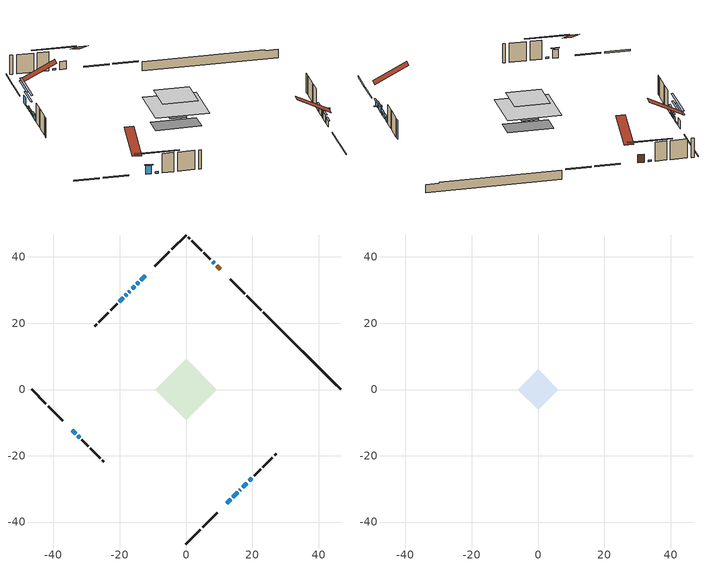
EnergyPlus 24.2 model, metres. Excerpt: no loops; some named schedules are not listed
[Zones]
conditioned space
 floor outside (Floor1 construction): -2.89,0 0,2.89 2.89,0 0,-2.89 z0.39
 floor adiabatic (AdiabaticFloorConstruction): -9.25,0 0,9.25 9.25,0 0,-9.25 z2.83
 floor foundation (Slab1 construction): -5.82,2.12 -2.12,5.82 5.82,-2.12 2.12,-5.82 z-1.97
 wall outside (RimJoist1 construction): 0,-46.61 4.36,-42.25 / -46.61,0 -42.25,-4.36 / 0,46.61 -4.36,42.25 / 22.68,23.93 18.31,28.3 z0.39:0.69
 wall outside (RimJoist2 construction): 5.02,-41.59 9.39,-37.23 / -41.59,-5.02 -37.23,-9.39 / -5.02,41.59 -9.39,37.23 / 17.66,28.96 13.29,33.32 z0.39:0.69
 wall outside (AdiabaticWallConstruction 1): 10.35,36.26 9.21,37.4 z0.39:2.42
 wall outside (AdiabaticWallConstruction): -12.32,34.29 -13.62,32.99 / 16.26,-30.35 16.41,-30.21 z0.39:2.42; 12.32,-34.29 13.51,-33.1 / -18.91,27.7 -20.1,26.51 / 17.06,-29.55 18.36,-28.26 / 19.01,-27.6 19.88,-26.74 z0.39:1.76; -34.29,-12.32 -33.32,-13.29 z0.39:2.52; 8.56,38.06 8.01,38.6 / -14.27,32.34 -14.82,31.8 / -32.66,-13.95 -32.12,-14.49 z0.39:0.8; -15.47,31.14 -16.26,30.35 z0.39:1.46; 14.17,-32.45 15.6,-31.01 z0.39:2.17; -16.92,29.7 -17.24,29.37 z0.39:1.31; -17.9,28.71 -18.26,28.35 z0.39:1.23
 wall outside (Wall1 construction): 20.53,-26.08 22.52,-24.1 / -31.46,-15.15 -29.48,-17.13 / -20.76,25.85 -22.74,23.87 / 7.36,39.25 5.37,41.24 z0.39:5.27
 wall outside (Wall2 construction): 23.17,-23.44 26.09,-20.52 / -28.82,-17.79 -25.91,-20.71 / -23.4,23.21 -26.32,20.3 / 4.72,41.9 1.8,44.81 z0.39:5.27
 wall outside (Wall3 construction): 26.75,-19.87 27.23,-19.38 / -25.25,-21.36 -24.76,-21.85 / -26.97,19.64 -27.46,19.15 / 1.14,45.47 0.66,45.96 z0.39:5.27
 wall foundation (FoundationWall1 construction): 23.33,23.28,-1.97 23.33,23.28,0.39 44.28,2.33,0.39 44.28,2.33,0.11 46.61,0,0.11 46.61,0,-1.97
 window (WindowConstruction): -12.32,34.29 -13.62,32.99 z0.39:2.42
 window (WindowConstruction 9): 12.32,-34.29 13.51,-33.1 z0.39:1.76
 window (WindowConstruction 10): -34.29,-12.32 -33.32,-13.29 z0.39:2.52
 window (WindowConstruction 11): 8.55,38.06 8.01,38.6 z0.39:0.8
 window (WindowConstruction 12): -14.27,32.34 -14.81,31.8 z0.39:0.8
 window (WindowConstruction 13): -32.66,-13.95 -32.12,-14.49 z0.39:0.8
 window (WindowConstruction 1): -15.47,31.14 -16.26,30.35 z0.39:1.46
 window (WindowConstruction 2): 14.17,-32.45 15.6,-31.01 z0.39:2.17
 window (WindowConstruction 3): 16.26,-30.35 16.41,-30.21 z0.39:2.42
 window (WindowConstruction 4): -16.92,29.69 -17.24,29.37 z0.39:1.3
 window (WindowConstruction 5): -17.9,28.71 -18.26,28.35 z0.39:1.23
 window (WindowConstruction 6): -18.92,27.7 -20.1,26.51 z0.39:1.76
 window (WindowConstruction 7): 17.06,-29.55 18.36,-28.26 z0.39:1.76
 window (WindowConstruction 8): 19.01,-27.6 19.87,-26.74 z0.39:1.76
 door (Door): 10.35,36.26 9.21,37.4 z0.39:2.42
 ceiling adiabatic (AdiabaticFloorConstruction): 0,-9.25 9.25,0 0,9.25 -9.25,0 z2.83
attic - vented
 floor to conditioned space (Floor2 construction Reversed): -6.14,0 0,6.14 6.14,0 0,-6.14 z5.27
 roof outside (Roof1 construction): 11.67,-34.94,5.27 5.86,-29.14,9.37 4.24,-30.76,9.37 10.04,-36.57,5.27; -34.94,-11.67,5.27 -29.14,-5.86,9.37 -30.76,-4.24,9.37 -36.57,-10.04,5.27; -11.67,34.94,5.27 -5.86,29.14,9.37 -4.24,30.76,9.37 -10.04,36.57,5.27; 11.01,35.6,5.27 5.2,29.79,9.37 6.83,28.17,9.37 12.63,33.98,5.27
shading: -15.47,31.14 -10.47,36.14 -10.8,36.47 -15.8,31.47 z5.04; 13.65,-32.96 12.18,-34.43 12.46,-34.71 13.93,-33.24 z1.96; -33.11,-13.51 -34.5,-12.11 -34.78,-12.4 -33.39,-13.79 z2.82; 4.44,42.18 12.13,34.48 12.41,34.76 4.72,42.46 z5.86; -18.39,28.22 -10.7,35.92 -10.98,36.2 -18.67,28.5 z5.86; -28.54,-18.07 -36.24,-10.37 -36.52,-10.66 -28.83,-18.35 z5.86; -18.11,28.5 -13.62,32.99 -13.9,33.28 -18.4,28.78 z4.08; 15.75,-30.87 14.02,-32.59 14.31,-32.87 16.03,-31.15 z2.37; 16.51,-30.1 16.16,-30.46 17.45,-31.75 17.8,-31.39 z2.57; -17.38,29.23 -16.78,29.84 -17.06,30.12 -17.67,29.51 z1.51; -18.4,28.21 -17.76,28.86 -18.04,29.14 -18.68,28.49 z1.43; -20.24,26.37 -18.77,27.84 -19.06,28.12 -20.53,26.65 z1.96; 18.5,-28.11 16.92,-29.69 17.2,-29.97 18.78,-28.4 z1.96; 20.02,-26.6 18.87,-27.74 19.15,-28.02 20.3,-26.88 z1.96
[Building]
Building 1: Terrain=Suburbs
[Site:Location]
Toronto City Centre_ON: Latitude {deg}=43.63; Longitude {deg}=-79.39; Time Zone {hr}=-5; Elevation {m}=77; Keep Site Location Information=Yes
[Site:GroundTemperature:Shallow]
5.01852, 3.26908, 3.12898, 3.95918, 7.29196, 10.6092, 13.4851, 15.3069, 15.4617, 13.9799, 11.1774, 7.9619
[Site:WaterMainsTemperature]
Calculation Method=Schedule; Temperature Schedule=mains temperature schedule
[Material] Roughness=Rough; Thermal Absorptance=0.9
Name | Thickness {m} | Conductivity {W/m-K} | Density {kg/m3} | Specific Heat {J/kg-K} | Solar Absorptance | Visible Absorptance
asphalt or fiberglass shingles | 0.00635 | 0.162714 | 1121.4 | 1465.45 | 0.4 | 0.4
ceiling loosefill ins | 0.169333 | 0.0480833 | 16.02 | 1046.75 | 0.7 | 0.7
ceiling stud and cavity | 0.1397 | 0.138459 | 65.682 | 1177.47 | 0.7 | 0.7
concrete 4.0 in. | 0.1016 | 1.803125 | 2242.8 | 837.4 | 0.7 | 0.7
concrete 8.0 in. | 0.2032 | 1.803125 | 2242.8 | 837.4 | 0.7 | 0.7
door material | 0.04445 | 0.0451087 | 512.64 | 1214.23 | 0.7 | 0.7
exterior vertical ins | 0.0642637 | 0.029427 | 32.04 | 1214.23 | 0.7 | 0.7
floor covering | 0.0127 | 0.0433444 | 54.468 | 1339.84 | 0.6 | 0.6
floor rigid ins | 0.103632 | 0.029427 | 32.04 | 1214.23 | 0.7 | 0.7
floor rigid ins 1; wall rigid ins 1 | 0.512978 | 0.029427 | 32.04 | 1214.23 | 0.7 | 0.7
floor stud and cavity | 0.1397 | 0.096612 | 92.3553 | 1139.71 | 0.7 | 0.7
floor stud and cavity 1 | 0.1397 | 1.75129 | 37.0049 | 1207.88 | 0.7 | 0.7
furniture material conditioned space 1 | 0.1524 | 0.115458 | 640.8 | 1214.23 | 0.6 | 0.6
gypsum board | 0.0127 | 0.160291 | 801 | 837.4 | 0.6 | 0.6
gypsum board 1 | 0.0127 | 0.160291 | 801 | 837.4 | 0.7 | 0.7
osb sheathing 0.5 in. | 0.0127 | 0.115458 | 512.64 | 1214.23 | 0.7 | 0.7
osb sheathing 0.75 in. | 0.01905 | 0.115458 | 512.64 | 1214.23 | 0.7 | 0.7
osb sheathing 2.0 in. | 0.0508 | 0.115458 | 512.64 | 1214.23 | 0.7 | 0.7
rim joist rigid ins; wall rigid ins | 0.051816 | 0.029427 | 32.04 | 1214.23 | 0.7 | 0.7
rim joist stud and cavity | 0.0508 | 0.0406006 | 125.044 | 1163.47 | 0.6 | 0.6
rim joist stud and cavity 1 | 0.0508 | 0.0352871 | 125.044 | 1163.47 | 0.6 | 0.6
wall stud and cavity | 0.1397 | 0.0850358 | 139.0536 | 1170.24 | 0.7 | 0.7
wall stud and cavity 1 | 0.1397 | 0.084134 | 139.0536 | 1170.24 | 0.7 | 0.7
wall stud and cavity 2 | 0.1397 | 0.183232 | 139.0536 | 1170.24 | 0.7 | 0.7
wall stud and cavity 3 | 0.0889 | 0.380278 | 52.3479 | 1209.89 | 0.7 | 0.7
wall stud and cavity 4 | 0.0889 | 0.391764 | 83.0341 | 1211.67 | 0.7 | 0.7
wood siding | 0.0254 | 0.102417 | 544.68 | 1172.36 | 0.4 | 0.4
wood siding 1; wood siding 2; wood siding 3 | 0.0254 | 0.102417 | 544.68 | 1172.36 | 0.7 | 0.7
[WindowMaterial:SimpleGlazingSystem]
Name | U-Factor {W/m2-K} | Solar Heat Gain Coefficient
WindowMaterial | 2.0543 | 0.65
WindowMaterial 1 | 2.18092 | 0.61
WindowMaterial 10 | 3.026374 | 0.55
WindowMaterial 2 | 2.05714 | 0.65
WindowMaterial 3 | 2.76916 | 0.42
WindowMaterial 4 | 2.39271 | 0.54
WindowMaterial 5 | 2.3717 | 0.55
WindowMaterial 6 | 2.10143 | 0.64
WindowMaterial 7 | 2.09348 | 0.64
WindowMaterial 8 | 2.1372 | 0.63
WindowMaterial 9 | 2.08155 | 0.65
[Construction]
AdiabaticFloorConstruction: floor stud and cavity 1, floor rigid ins 1, osb sheathing 0.75 in., floor covering
AdiabaticWallConstruction: wood siding 2, wall rigid ins 1, wall stud and cavity 3, gypsum board
AdiabaticWallConstruction 1: wood siding 3, wall rigid ins 1, wall stud and cavity 3, gypsum board
Door: door material
Floor1 construction: floor stud and cavity, floor rigid ins, osb sheathing 0.75 in., floor covering
Floor2 construction Reversed: gypsum board, ceiling stud and cavity, ceiling loosefill ins
FoundationWall1 construction: concrete 8.0 in., gypsum board 1
furniture construction conditioned space 1: furniture material conditioned space 1
PartitionWallConstruction: gypsum board, wall stud and cavity 4, gypsum board
RimJoist1 construction: wood siding 1, rim joist rigid ins, osb sheathing 2.0 in., rim joist stud and cavity
RimJoist2 construction: wood siding 1, rim joist rigid ins, osb sheathing 2.0 in., rim joist stud and cavity 1
Roof1 construction: asphalt or fiberglass shingles
Slab1 construction: concrete 4.0 in.
Wall1 construction: wood siding, osb sheathing 0.5 in., wall stud and cavity, gypsum board
Wall2 construction: wood siding, osb sheathing 0.5 in., wall stud and cavity 1, gypsum board
Wall3 construction: wood siding, wall rigid ins, osb sheathing 0.5 in., wall stud and cavity 2, gypsum board
WindowConstruction: WindowMaterial
WindowConstruction 1: WindowMaterial 1
WindowConstruction 10: WindowMaterial 9
WindowConstruction 11; WindowConstruction 12; WindowConstruction 13: WindowMaterial 10
WindowConstruction 2: WindowMaterial 2
WindowConstruction 3: WindowMaterial 3
WindowConstruction 4: WindowMaterial 4
WindowConstruction 5: WindowMaterial 5
WindowConstruction 6; WindowConstruction 9: WindowMaterial 6
WindowConstruction 7: WindowMaterial 7
WindowConstruction 8: WindowMaterial 8
[Zone] Multiplier=1; Part of Total Floor Area=Yes
Name | Volume {m3}
attic - vented | 48.839
conditioned space | 500.8
[Space]
Name | Zone | Volume {m3}
attic - vented 1 | attic - vented | 48.839
conditioned space 1 | conditioned space | 500.8
[ZoneInfiltration:EffectiveLeakageArea]
infil attic - vented 1: Zone or Space=attic - vented 1; Schedule=Always On Discrete; Effective Air Leakage Area {cm2}=3176.42; Stack Coefficient=0.000285606; Wind Coefficient=1.14184e-05
[ZoneMixing]
whole house fan mix: Zone or Space=attic - vented; Schedule=Always On Continuous; Design Flow Rate Calculation Method=Flow/Zone; Design Flow Rate {m3/s}=0; Source Zone or Space=conditioned space
[SurfaceProperty:ExposedFoundationPerimeter]
Slab1: Exposed Perimeter Calculation Method=TotalExposedPerimeter; Total Exposed Perimeter {m}=32.919
[InternalMass] Zone or ZoneList=conditioned space; Space or SpaceList=conditioned space 1
Name | Construction | Surface Area {m2}
furniture mass conditioned space 1 | furniture construction conditioned space 1 | 98.692
partition wall mass | PartitionWallConstruction | 246.73
[Lights]
interior lighting: Zone or ZoneList or Space or SpaceList=conditioned space 1; Schedule=interior lighting schedule; Design Level Calculation Method=LightingLevel; Lighting Level {W}=343.2; Return Air Fraction=0; Fraction Radiant=0.6; Fraction Visible=0.2; Fraction Replaceable=1
[People]
occupants: Zone or ZoneList or Space or SpaceList=conditioned space 1; Number of People Schedule=occupants schedule; Number of People Calculation Method=People; Number of People=3; Fraction Radiant=0.314171; Sensible Heat Fraction=0.56303; Activity Level Schedule=occupants activity schedule; Carbon Dioxide Generation Rate {m3/s-W}=0; Enable ASHRAE 55 Comfort Warnings=No; Mean Radiant Temperature Calculation Type=EnclosureAveraged
[ElectricEquipment] Zone or ZoneList or Space or SpaceList=conditioned space 1; Design Level Calculation Method=EquipmentLevel
Name | Schedule | Design Level {W} | Fraction Latent | Fraction Radiant | Fraction Lost
clothes dryer | clothes dryer schedule | 140.772 | 0.015 | 0.081 | 0.85
clothes washer | clothes washer schedule | 32.1985 | 0.03 | 0.162 | 0.7
cooking range | cooking range schedule | 215.147 | 0.08 | 0.432 | 0.2
dishwasher | dishwasher schedule | 66.8632 | 0.3 | 0.18 | 0.4
fridge | fridge schedule | 72.9452 | 0 | 0.6 | 0
mech vent bath fan 0 | mech vent bath fan 0 schedule | 50.2 | 0 | 0 | 1
mech vent bath fan 1 | mech vent bath fan 1 schedule | 50.2 | 0 | 0 | 1
mech vent house fan | mech vent house fan schedule | 0.95 | 0 | 0 | 1
mech vent house fan cfis | mech vent house fan cfis schedule | 0 | 0 | 0 | 0
mech vent range fan 0 | mech vent range fan 0 schedule | 57 | 0 | 0 | 1
mech vent range fan 1 | mech vent range fan 1 schedule | 57 | 0 | 0 | 1
misc plug loads | misc plug loads schedule | 494.7 | 0.045 | 0.513 | 0.1
whole house fan | Always On Discrete | 0 | 0 | 0 | 1
[OtherEquipment] Zone or ZoneList or Space or SpaceList=conditioned space 1; Design Level Calculation Method=EquipmentLevel
Name | Fuel Type | Schedule | Design Level {W} | Fraction Latent | Fraction Radiant | Fraction Lost
clothes dryer 1 | Electricity | clothes dryer schedule | 0 | 0.015 | 0.081 | 0.85
cooking range 1 | Electricity | cooking range schedule | 0 | 0.08 | 0.432 | 0.2
general water use latent | None | general water use schedule | 62.594 | 1 | 0 | 0
general water use sensible | None | general water use schedule | -61.6891 | 0 | 0.6 | 0
mech vent house fan latent load | None | Always On Discrete | 0 | 1 | 0 | 0
mech vent house fan sensible load | None | Always On Discrete | 0 | 0 | 0 | 0
water heater energy adjustment1 | NaturalGas | Always On Discrete | 0.01 | 0 | 0 | 1
[ZoneInfiltration:DesignFlowRate] Zone or ZoneList or Space or SpaceList=conditioned space 1; Schedule=Always On Discrete; Design Flow Rate Calculation Method=Flow/Zone; Design Flow Rate {m3/s}=0
infil flow; natural vent flow; whole house fan flow
[Foundation:Kiva]
Foundation Kiva 1: Initial Indoor Air Temperature {C}=18; Wall Height Above Grade {m}=0.389992; Wall Depth Below Slab {m}=0.2032; Custom Block Material Name 1=exterior vertical ins; Custom Block Depth 1 {m}=2.36001; Custom Block X Position 1 {m}=0.2159; Custom Block Z Position 1 {m}=0
[Foundation:Kiva:Settings]
Soil Conductivity {W/m-K}=0.849921; Soil Density {kg/m3}=1842.3; Soil Specific Heat {J/kg-K}=418.7; Ground Solar Absorptivity=0.9; Ground Thermal Absorptivity=0.9; Ground Surface Roughness {m}=0.03; Far-Field Width {m}=40; Deep-Ground Boundary Condition=ZeroFlux; Deep-Ground Depth {m}=40; Minimum Cell Dimension {m}=0.2; Maximum Cell Growth Coefficient=3; Simulation Timestep=Timestep
[Exterior:Lights]
exterior lighting: Schedule=exterior lighting schedule; Design Level {W}=75.6
[Schedule:Constant]
Name | Hourly Value
Always On Continuous; mech vent house fan schedule; mech vent house fan cfis schedule; Always On Discrete | 1
occupants activity schedule | 117.228
fridge schedule | 0
[Schedule:Week:Daily]
interior lighting schedule Week Rule - Jan1-Jan27: interior lighting schedule day, interior lighting schedule day, interior lighting schedule day, interior lighting schedule day, interior lighting schedule day, interior lighting schedule day, interior lighting schedule day, interior lighting schedule default day, interior lighting schedule default day, interior lighting schedule default day, interior lighting schedule default day, interior lighting schedule default day
interior lighting schedule Week Rule - Jan28-Feb3: interior lighting schedule day, interior lighting schedule day, interior lighting schedule day, interior lighting schedule day, interior lighting schedule day 1, interior lighting schedule day 1, interior lighting schedule day 1, interior lighting schedule default day, interior lighting schedule default day, interior lighting schedule default day, interior lighting schedule default day, interior lighting schedule default day
interior lighting schedule Week Rule - Feb4-Feb24: interior lighting schedule day 1, interior lighting schedule day 1, interior lighting schedule day 1, interior lighting schedule day 1, interior lighting schedule day 1, interior lighting schedule day 1, interior lighting schedule day 1, interior lighting schedule default day, interior lighting schedule default day, interior lighting schedule default day, interior lighting schedule default day, interior lighting schedule default day
interior lighting schedule Week Rule - Feb25-Mar3: interior lighting schedule day 1, interior lighting schedule day 1, interior lighting schedule day 1, interior lighting schedule day 1, interior lighting schedule day 2, interior lighting schedule day 2, interior lighting schedule day 2, interior lighting schedule default day, interior lighting schedule default day, interior lighting schedule default day, interior lighting schedule default day, interior lighting schedule default day
interior lighting schedule Week Rule - Mar4-Mar31: interior lighting schedule day 2, interior lighting schedule day 2, interior lighting schedule day 2, interior lighting schedule day 2, interior lighting schedule day 2, interior lighting schedule day 2, interior lighting schedule day 2, interior lighting schedule default day, interior lighting schedule default day, interior lighting schedule default day, interior lighting schedule default day, interior lighting schedule default day
interior lighting schedule Week Rule - Apr1-Apr28: interior lighting schedule day 3, interior lighting schedule day 3, interior lighting schedule day 3, interior lighting schedule day 3, interior lighting schedule day 3, interior lighting schedule day 3, interior lighting schedule day 3, interior lighting schedule default day, interior lighting schedule default day, interior lighting schedule default day, interior lighting schedule default day, interior lighting schedule default day
interior lighting schedule Week Rule - Apr29-May5: interior lighting schedule day 3, interior lighting schedule day 3, interior lighting schedule day 4, interior lighting schedule day 4, interior lighting schedule day 4, interior lighting schedule day 4, interior lighting schedule day 4, interior lighting schedule default day, interior lighting schedule default day, interior lighting schedule default day, interior lighting schedule default day, interior lighting schedule default day
interior lighting schedule Week Rule - May6-May26: interior lighting schedule day 4, interior lighting schedule day 4, interior lighting schedule day 4, interior lighting schedule day 4, interior lighting schedule day 4, interior lighting schedule day 4, interior lighting schedule day 4, interior lighting schedule default day, interior lighting schedule default day, interior lighting schedule default day, interior lighting schedule default day, interior lighting schedule default day
interior lighting schedule Week Rule - May27-Jun2: interior lighting schedule day 4, interior lighting schedule day 4, interior lighting schedule day 4, interior lighting schedule day 4, interior lighting schedule day 4, interior lighting schedule day 5, interior lighting schedule day 5, interior lighting schedule default day, interior lighting schedule default day, interior lighting schedule default day, interior lighting schedule default day, interior lighting schedule default day
interior lighting schedule Week Rule - Jun3-Jun30: interior lighting schedule day 5, interior lighting schedule day 5, interior lighting schedule day 5, interior lighting schedule day 5, interior lighting schedule day 5, interior lighting schedule day 5, interior lighting schedule day 5, interior lighting schedule default day, interior lighting schedule default day, interior lighting schedule default day, interior lighting schedule default day, interior lighting schedule default day
interior lighting schedule Week Rule - Jul1-Jul28: interior lighting schedule day 6, interior lighting schedule day 6, interior lighting schedule day 6, interior lighting schedule day 6, interior lighting schedule day 6, interior lighting schedule day 6, interior lighting schedule day 6, interior lighting schedule default day, interior lighting schedule default day, interior lighting schedule default day, interior lighting schedule default day, interior lighting schedule default day
interior lighting schedule Week Rule - Jul29-Aug4: interior lighting schedule day 6, interior lighting schedule day 6, interior lighting schedule day 6, interior lighting schedule day 7, interior lighting schedule day 7, interior lighting schedule day 7, interior lighting schedule day 7, interior lighting schedule default day, interior lighting schedule default day, interior lighting schedule default day, interior lighting schedule default day, interior lighting schedule default day
interior lighting schedule Week Rule - Aug5-Aug25: interior lighting schedule day 7, interior lighting schedule day 7, interior lighting schedule day 7, interior lighting schedule day 7, interior lighting schedule day 7, interior lighting schedule day 7, interior lighting schedule day 7, interior lighting schedule default day, interior lighting schedule default day, interior lighting schedule default day, interior lighting schedule default day, interior lighting schedule default day
interior lighting schedule Week Rule - Aug26-Sep1: interior lighting schedule day 7, interior lighting schedule day 7, interior lighting schedule day 7, interior lighting schedule day 7, interior lighting schedule day 7, interior lighting schedule day 7, interior lighting schedule day 8, interior lighting schedule default day, interior lighting schedule default day, interior lighting schedule default day, interior lighting schedule default day, interior lighting schedule default day
interior lighting schedule Week Rule - Sep2-Sep29: interior lighting schedule day 8, interior lighting schedule day 8, interior lighting schedule day 8, interior lighting schedule day 8, interior lighting schedule day 8, interior lighting schedule day 8, interior lighting schedule day 8, interior lighting schedule default day, interior lighting schedule default day, interior lighting schedule default day, interior lighting schedule default day, interior lighting schedule default day
interior lighting schedule Week Rule - Sep30-Oct6: interior lighting schedule day 8, interior lighting schedule day 9, interior lighting schedule day 9, interior lighting schedule day 9, interior lighting schedule day 9, interior lighting schedule day 9, interior lighting schedule day 9, interior lighting schedule default day, interior lighting schedule default day, interior lighting schedule default day, interior lighting schedule default day, interior lighting schedule default day
interior lighting schedule Week Rule - Oct7-Oct27: interior lighting schedule day 9, interior lighting schedule day 9, interior lighting schedule day 9, interior lighting schedule day 9, interior lighting schedule day 9, interior lighting schedule day 9, interior lighting schedule day 9, interior lighting schedule default day, interior lighting schedule default day, interior lighting schedule default day, interior lighting schedule default day, interior lighting schedule default day
interior lighting schedule Week Rule - Oct28-Nov3: interior lighting schedule day 9, interior lighting schedule day 9, interior lighting schedule day 9, interior lighting schedule day 9, interior lighting schedule day 10, interior lighting schedule day 10, interior lighting schedule day 10, interior lighting schedule default day, interior lighting schedule default day, interior lighting schedule default day, interior lighting schedule default day, interior lighting schedule default day
interior lighting schedule Week Rule - Nov4-Nov24: interior lighting schedule day 10, interior lighting schedule day 10, interior lighting schedule day 10, interior lighting schedule day 10, interior lighting schedule day 10, interior lighting schedule day 10, interior lighting schedule day 10, interior lighting schedule default day, interior lighting schedule default day, interior lighting schedule default day, interior lighting schedule default day, interior lighting schedule default day
interior lighting schedule Week Rule - Nov25-Dec1: interior lighting schedule day 10, interior lighting schedule day 10, interior lighting schedule day 10, interior lighting schedule day 10, interior lighting schedule day 10, interior lighting schedule day 10, interior lighting schedule day 11, interior lighting schedule default day, interior lighting schedule default day, interior lighting schedule default day, interior lighting schedule default day, interior lighting schedule default day
interior lighting schedule Week Rule - Dec2-Dec31: interior lighting schedule day 11, interior lighting schedule day 11, interior lighting schedule day 11, interior lighting schedule day 11, interior lighting schedule day 11, interior lighting schedule day 11, interior lighting schedule day 11, interior lighting schedule default day, interior lighting schedule default day, interior lighting schedule default day, interior lighting schedule default day, interior lighting schedule default day
occupants schedule Week Rule - Jan1-Dec31: occupants schedule day, occupants schedule day, occupants schedule day, occupants schedule day, occupants schedule day, occupants schedule day, occupants schedule day, occupants schedule default day, occupants schedule default day, occupants schedule default day, occupants schedule default day, occupants schedule default day
clothes dryer schedule Week Rule - Jan1-Dec31: clothes dryer schedule day, clothes dryer schedule day, clothes dryer schedule day, clothes dryer schedule day, clothes dryer schedule day, clothes dryer schedule day, clothes dryer schedule day, clothes dryer schedule default day, clothes dryer schedule default day, clothes dryer schedule default day, clothes dryer schedule default day, clothes dryer schedule default day
clothes washer schedule Week Rule - Jan1-Dec31: clothes washer schedule day, clothes washer schedule day, clothes washer schedule day, clothes washer schedule day, clothes washer schedule day, clothes washer schedule day, clothes washer schedule day, clothes washer schedule default day, clothes washer schedule default day, clothes washer schedule default day, clothes washer schedule default day, clothes washer schedule default day
cooking range schedule Week Rule - Jan1-Dec31: cooking range schedule day, cooking range schedule day, cooking range schedule day, cooking range schedule day, cooking range schedule day, cooking range schedule day, cooking range schedule day, cooking range schedule default day, cooking range schedule default day, cooking range schedule default day, cooking range schedule default day, cooking range schedule default day
dishwasher schedule Week Rule - Jan1-Dec31: dishwasher schedule day, dishwasher schedule day, dishwasher schedule day, dishwasher schedule day, dishwasher schedule day, dishwasher schedule day, dishwasher schedule day, dishwasher schedule default day, dishwasher schedule default day, dishwasher schedule default day, dishwasher schedule default day, dishwasher schedule default day
mech vent bath fan 0 schedule Week Rule - Jan1-Dec31: mech vent bath fan 0 schedule day, mech vent bath fan 0 schedule day, mech vent bath fan 0 schedule day, mech vent bath fan 0 schedule day, mech vent bath fan 0 schedule day, mech vent bath fan 0 schedule day, mech vent bath fan 0 schedule day, mech vent bath fan 0 schedule default day, mech vent bath fan 0 schedule default day, mech vent bath fan 0 schedule default day, mech vent bath fan 0 schedule default day, mech vent bath fan 0 schedule default day
mech vent bath fan 1 schedule Week Rule - Jan1-Dec31: mech vent bath fan 1 schedule day, mech vent bath fan 1 schedule day, mech vent bath fan 1 schedule day, mech vent bath fan 1 schedule day, mech vent bath fan 1 schedule day, mech vent bath fan 1 schedule day, mech vent bath fan 1 schedule day, mech vent bath fan 1 schedule default day, mech vent bath fan 1 schedule default day, mech vent bath fan 1 schedule default day, mech vent bath fan 1 schedule default day, mech vent bath fan 1 schedule default day
mech vent range fan 0 schedule Week Rule - Jan1-Dec31: mech vent range fan 0 schedule day, mech vent range fan 0 schedule day, mech vent range fan 0 schedule day, mech vent range fan 0 schedule day, mech vent range fan 0 schedule day, mech vent range fan 0 schedule day, mech vent range fan 0 schedule day, mech vent range fan 0 schedule default day, mech vent range fan 0 schedule default day, mech vent range fan 0 schedule default day, mech vent range fan 0 schedule default day, mech vent range fan 0 schedule default day
mech vent range fan 1 schedule Week Rule - Jan1-Dec31: mech vent range fan 1 schedule day, mech vent range fan 1 schedule day, mech vent range fan 1 schedule day, mech vent range fan 1 schedule day, mech vent range fan 1 schedule day, mech vent range fan 1 schedule day, mech vent range fan 1 schedule day, mech vent range fan 1 schedule default day, mech vent range fan 1 schedule default day, mech vent range fan 1 schedule default day, mech vent range fan 1 schedule default day, mech vent range fan 1 schedule default day
misc plug loads schedule Week Rule - Jan1-Dec31: misc plug loads schedule day, misc plug loads schedule day, misc plug loads schedule day, misc plug loads schedule day, misc plug loads schedule day, misc plug loads schedule day, misc plug loads schedule day, misc plug loads schedule default day, misc plug loads schedule default day, misc plug loads schedule default day, misc plug loads schedule default day, misc plug loads schedule default day
general water use schedule Week Rule - Jan1-Dec31: general water use schedule day, general water use schedule day, general water use schedule day, general water use schedule day, general water use schedule day, general water use schedule day, general water use schedule day, general water use schedule default day, general water use schedule default day, general water use schedule default day, general water use schedule default day, general water use schedule default day
exterior lighting schedule Week Rule - Jan1-Jan27: exterior lighting schedule day, exterior lighting schedule day, exterior lighting schedule day, exterior lighting schedule day, exterior lighting schedule day, exterior lighting schedule day, exterior lighting schedule day, exterior lighting schedule default day, exterior lighting schedule default day, exterior lighting schedule default day, exterior lighting schedule default day, exterior lighting schedule default day
exterior lighting schedule Week Rule - Jan28-Feb3: exterior lighting schedule day, exterior lighting schedule day, exterior lighting schedule day, exterior lighting schedule day, exterior lighting schedule day 1, exterior lighting schedule day 1, exterior lighting schedule day 1, exterior lighting schedule default day, exterior lighting schedule default day, exterior lighting schedule default day, exterior lighting schedule default day, exterior lighting schedule default day
exterior lighting schedule Week Rule - Feb4-Feb24: exterior lighting schedule day 1, exterior lighting schedule day 1, exterior lighting schedule day 1, exterior lighting schedule day 1, exterior lighting schedule day 1, exterior lighting schedule day 1, exterior lighting schedule day 1, exterior lighting schedule default day, exterior lighting schedule default day, exterior lighting schedule default day, exterior lighting schedule default day, exterior lighting schedule default day
exterior lighting schedule Week Rule - Feb25-Mar3: exterior lighting schedule day 1, exterior lighting schedule day 1, exterior lighting schedule day 1, exterior lighting schedule day 1, exterior lighting schedule day 2, exterior lighting schedule day 2, exterior lighting schedule day 2, exterior lighting schedule default day, exterior lighting schedule default day, exterior lighting schedule default day, exterior lighting schedule default day, exterior lighting schedule default day
exterior lighting schedule Week Rule - Mar4-Mar31: exterior lighting schedule day 2, exterior lighting schedule day 2, exterior lighting schedule day 2, exterior lighting schedule day 2, exterior lighting schedule day 2, exterior lighting schedule day 2, exterior lighting schedule day 2, exterior lighting schedule default day, exterior lighting schedule default day, exterior lighting schedule default day, exterior lighting schedule default day, exterior lighting schedule default day
exterior lighting schedule Week Rule - Apr1-Apr28: exterior lighting schedule day 3, exterior lighting schedule day 3, exterior lighting schedule day 3, exterior lighting schedule day 3, exterior lighting schedule day 3, exterior lighting schedule day 3, exterior lighting schedule day 3, exterior lighting schedule default day, exterior lighting schedule default day, exterior lighting schedule default day, exterior lighting schedule default day, exterior lighting schedule default day
exterior lighting schedule Week Rule - Apr29-May5: exterior lighting schedule day 3, exterior lighting schedule day 3, exterior lighting schedule day 4, exterior lighting schedule day 4, exterior lighting schedule day 4, exterior lighting schedule day 4, exterior lighting schedule day 4, exterior lighting schedule default day, exterior lighting schedule default day, exterior lighting schedule default day, exterior lighting schedule default day, exterior lighting schedule default day
exterior lighting schedule Week Rule - May6-May26: exterior lighting schedule day 4, exterior lighting schedule day 4, exterior lighting schedule day 4, exterior lighting schedule day 4, exterior lighting schedule day 4, exterior lighting schedule day 4, exterior lighting schedule day 4, exterior lighting schedule default day, exterior lighting schedule default day, exterior lighting schedule default day, exterior lighting schedule default day, exterior lighting schedule default day
exterior lighting schedule Week Rule - May27-Jun2: exterior lighting schedule day 4, exterior lighting schedule day 4, exterior lighting schedule day 4, exterior lighting schedule day 4, exterior lighting schedule day 4, exterior lighting schedule day 5, exterior lighting schedule day 5, exterior lighting schedule default day, exterior lighting schedule default day, exterior lighting schedule default day, exterior lighting schedule default day, exterior lighting schedule default day
exterior lighting schedule Week Rule - Jun3-Jun30: exterior lighting schedule day 5, exterior lighting schedule day 5, exterior lighting schedule day 5, exterior lighting schedule day 5, exterior lighting schedule day 5, exterior lighting schedule day 5, exterior lighting schedule day 5, exterior lighting schedule default day, exterior lighting schedule default day, exterior lighting schedule default day, exterior lighting schedule default day, exterior lighting schedule default day
exterior lighting schedule Week Rule - Jul1-Jul28: exterior lighting schedule day 6, exterior lighting schedule day 6, exterior lighting schedule day 6, exterior lighting schedule day 6, exterior lighting schedule day 6, exterior lighting schedule day 6, exterior lighting schedule day 6, exterior lighting schedule default day, exterior lighting schedule default day, exterior lighting schedule default day, exterior lighting schedule default day, exterior lighting schedule default day
[Schedule:Year]
interior lighting schedule: interior lighting schedule Week Rule - Jan1-Jan27, 1, 1, 1, 27, interior lighting schedule Week Rule - Jan28-Feb3, 1, 28, 2, 3, interior lighting schedule Week Rule - Feb4-Feb24, 2, 4, 2, 24, interior lighting schedule Week Rule - Feb25-Mar3, 2, 25, 3, 3, interior lighting schedule Week Rule - Mar4-Mar31, 3, 4, 3, 31, interior lighting schedule Week Rule - Apr1-Apr28, 4, 1, 4, 28, interior lighting schedule Week Rule - Apr29-May5, 4, 29, 5, 5, interior lighting schedule Week Rule - May6-May26, 5, 6, 5, 26, interior lighting schedule Week Rule - May27-Jun2, 5, 27, 6, 2, interior lighting schedule Week Rule - Jun3-Jun30, 6, 3, 6, 30, interior lighting schedule Week Rule - Jul1-Jul28, 7, 1, 7, 28, interior lighting schedule Week Rule - Jul29-Aug4, 7, 29, 8, 4, interior lighting schedule Week Rule - Aug5-Aug25, 8, 5, 8, 25, interior lighting schedule Week Rule - Aug26-Sep1, 8, 26, 9, 1, interior lighting schedule Week Rule - Sep2-Sep29, 9, 2, 9, 29, interior lighting schedule Week Rule - Sep30-Oct6, 9, 30, 10, 6, interior lighting schedule Week Rule - Oct7-Oct27, 10, 7, 10, 27, interior lighting schedule Week Rule - Oct28-Nov3, 10, 28, 11, 3, interior lighting schedule Week Rule - Nov4-Nov24, 11, 4, 11, 24, interior lighting schedule Week Rule - Nov25-Dec1, 11, 25, 12, 1, interior lighting schedule Week Rule - Dec2-Dec31, 12, 2, 12, 31
occupants schedule: occupants schedule Week Rule - Jan1-Dec31, 1, 1, 12, 31
clothes dryer schedule: clothes dryer schedule Week Rule - Jan1-Dec31, 1, 1, 12, 31
clothes washer schedule: clothes washer schedule Week Rule - Jan1-Dec31, 1, 1, 12, 31
cooking range schedule: cooking range schedule Week Rule - Jan1-Dec31, 1, 1, 12, 31
dishwasher schedule: dishwasher schedule Week Rule - Jan1-Dec31, 1, 1, 12, 31
mech vent bath fan 0 schedule: mech vent bath fan 0 schedule Week Rule - Jan1-Dec31, 1, 1, 12, 31
mech vent bath fan 1 schedule: mech vent bath fan 1 schedule Week Rule - Jan1-Dec31, 1, 1, 12, 31
mech vent range fan 0 schedule: mech vent range fan 0 schedule Week Rule - Jan1-Dec31, 1, 1, 12, 31
mech vent range fan 1 schedule: mech vent range fan 1 schedule Week Rule - Jan1-Dec31, 1, 1, 12, 31
misc plug loads schedule: misc plug loads schedule Week Rule - Jan1-Dec31, 1, 1, 12, 31
general water use schedule: general water use schedule Week Rule - Jan1-Dec31, 1, 1, 12, 31
exterior lighting schedule: exterior lighting schedule Week Rule - Jan1-Jan27, 1, 1, 1, 27, exterior lighting schedule Week Rule - Jan28-Feb3, 1, 28, 2, 3, exterior lighting schedule Week Rule - Feb4-Feb24, 2, 4, 2, 24, exterior lighting schedule Week Rule - Feb25-Mar3, 2, 25, 3, 3, exterior lighting schedule Week Rule - Mar4-Mar31, 3, 4, 3, 31, exterior lighting schedule Week Rule - Apr1-Apr28, 4, 1, 4, 28, exterior lighting schedule Week Rule - Apr29-May5, 4, 29, 5, 5, exterior lighting schedule Week Rule - May6-May26, 5, 6, 5, 26, exterior lighting schedule Week Rule - May27-Jun2, 5, 27, 6, 2, exterior lighting schedule Week Rule - Jun3-Jun30, 6, 3, 6, 30, exterior lighting schedule Week Rule - Jul1-Jul28, 7, 1, 7, 28, exterior lighting schedule Week Rule - Jul29-Aug4, 7, 29, 8, 4, exterior lighting schedule Week Rule - Aug5-Aug25, 8, 5, 8, 25, exterior lighting schedule Week Rule - Aug26-Sep1, 8, 26, 9, 1, exterior lighting schedule Week Rule - Sep2-Sep29, 9, 2, 9, 29, exterior lighting schedule Week Rule - Sep30-Oct6, 9, 30, 10, 6, exterior lighting schedule Week Rule - Oct7-Oct27, 10, 7, 10, 27, exterior lighting schedule Week Rule - Oct28-Nov3, 10, 28, 11, 3, exterior lighting schedule Week Rule - Nov4-Nov24, 11, 4, 11, 24, exterior lighting schedule Week Rule - Nov25-Dec1, 11, 25, 12, 1, exterior lighting schedule Week Rule - Dec2-Dec31, 12, 2, 12, 31
[Schedule:Compact]
mains temperature schedule: Through: 01/01, For: AllDays, Until: 24:00, 8.80333, Through: 01/02, For: AllDays, Until: 24:00, 8.74333, Through: 01/03, For: AllDays, Until: 24:00, 8.68389, Through: 01/04, For: AllDays, Until: 24:00, 8.62611, Through: 01/05, For: AllDays, Until: 24:00, 8.56944, Through: 01/06, For: AllDays, Until: 24:00, 8.51389, Through: 01/07, For: AllDays, Until: 24:00, 8.45944, Through: 01/08, For: AllDays, Until: 24:00, 8.40611, Through: 01/09, For: AllDays, Until: 24:00, 8.35389, Through: 01/10, For: AllDays, Until: 24:00, 8.30278, Through: 01/11, For: AllDays, Until: 24:00, 8.25333, Through: 01/12, For: AllDays, Until: 24:00, 8.205, Through: 01/13, For: AllDays, Until: 24:00, 8.15778, Through: 01/14, For: AllDays, Until: 24:00, 8.11222, Through: 01/15, For: AllDays, Until: 24:00, 8.06778, Through: 01/16, For: AllDays, Until: 24:00, 8.02444, Through: 01/17, For: AllDays, Until: 24:00, 7.98222, Through: 01/18, For: AllDays, Until: 24:00, 7.94167, Through: 01/19, For: AllDays, Until: 24:00, 7.90222, Through: 01/20, For: AllDays, Until: 24:00, 7.86444, Through: 01/21, For: AllDays, Until: 24:00, 7.82778, Through: 01/22, For: AllDays, Until: 24:00, 7.79278, Through: 01/23, For: AllDays, Until: 24:00, 7.75889, Through: 01/24, For: AllDays, Until: 24:00, 7.72667, Through: 01/25, For: AllDays, Until: 24:00, 7.69556, Through: 01/26, For: AllDays, Until: 24:00, 7.66611, Through: 01/27, For: AllDays, Until: 24:00, 7.63778, Through: 01/28, For: AllDays, Until: 24:00, 7.61111, Through: 01/29, For: AllDays, Until: 24:00, 7.58556, Through: 01/30, For: AllDays, Until: 24:00, 7.56167, Through: 01/31, For: AllDays, Until: 24:00, 7.53944, Through: 02/01, For: AllDays, Until: 24:00, 7.51833, Through: 02/02, For: AllDays, Until: 24:00, 7.49889, Through: 02/03, For: AllDays, Until: 24:00, 7.48111, Through: 02/04, For: AllDays, Until: 24:00, 7.46444, Through: 02/05, For: AllDays, Until: 24:00, 7.44944, Through: 02/06, For: AllDays, Until: 24:00, 7.43556, Through: 02/07, For: AllDays, Until: 24:00, 7.42333, Through: 02/08, For: AllDays, Until: 24:00, 7.41278, Through: 02/09, For: AllDays, Until: 24:00, 7.40389, Through: 02/10, For: AllDays, Until: 24:00, 7.39611, Through: 02/11, For: AllDays, Until: 24:00, 7.39, Through: 02/12, For: AllDays, Until: 24:00, 7.38556, Through: 02/13, For: AllDays, Until: 24:00, 7.38222, Through: 02/14, For: AllDays, Until: 24:00, 7.38056, Through: 02/15, For: AllDays, Until: 24:00, 7.38056, Through: 02/16, For: AllDays, Until: 24:00, 7.38222, Through: 02/17, For: AllDays, Until: 24:00, 7.385, Through: 02/18, For: AllDays, Until: 24:00, 7.38944, Through: 02/19, For: AllDays, Until: 24:00, 7.395, Through: 02/20, For: AllDays, Until: 24:00, 7.40278, Through: 02/21, For: AllDays, Until: 24:00, 7.41167, Through: 02/22, For: AllDays, Until: 24:00, 7.42222, Through: 02/23, For: AllDays, Until: 24:00, 7.43389, Through: 02/24, For: AllDays, Until: 24:00, 7.44722, Through: 02/25, For: AllDays, Until: 24:00, 7.46222, Through: 02/26, For: AllDays, Until: 24:00, 7.47833, Through: 02/27, For: AllDays, Until: 24:00, 7.49611, Through: 02/28, For: AllDays, Until: 24:00, 7.51556, Through: 03/01, For: AllDays, Until: 24:00, 7.53667, Through: 03/02, For: AllDays, Until: 24:00, 7.55889, Through: 03/03, For: AllDays, Until: 24:00, 7.58222, Through: 03/04, For: AllDays, Until: 24:00, 7.60722, Through: 03/05, For: AllDays, Until: 24:00, 7.63389, Through: 03/06, For: AllDays, Until: 24:00, 7.66222, Through: 03/07, For: AllDays, Until: 24:00, 7.69111, Through: 03/08, For: AllDays, Until: 24:00, 7.72222, Through: 03/09, For: AllDays, Until: 24:00, 7.75444, Through: 03/10, For: AllDays, Until: 24:00, 7.78778, Through: 03/11, For: AllDays, Until: 24:00, 7.82278, Through: 03/12, For: AllDays, Until: 24:00, 7.85944, Through: 03/13, For: AllDays, Until: 24:00, 7.89722, Through: 03/14, For: AllDays, Until: 24:00, 7.93611, Through: 03/15, For: AllDays, Until: 24:00, 7.97667, Through: 03/16, For: AllDays, Until: 24:00, 8.01833, Through: 03/17, For: AllDays, Until: 24:00, 8.06167, Through: 03/18, For: AllDays, Until: 24:00, 8.10611, Through: 03/19, For: AllDays, Until: 24:00, 8.15167, Through: 03/20, For: AllDays, Until: 24:00, 8.19833, Through: 03/21, For: AllDays, Until: 24:00, 8.24667, Through: 03/22, For: AllDays, Until: 24:00, 8.29611, Through: 03/23, For: AllDays, Until: 24:00, 8.34667, Through: 03/24, For: AllDays, Until: 24:00, 8.39889, Through: 03/25, For: AllDays, Until: 24:00, 8.45167, Through: 03/26, For: AllDays, Until: 24:00, 8.50611, Through: 03/27, For: AllDays, Until: 24:00, 8.56167, Through: 03/28, For: AllDays, Until: 24:00, 8.61833, Through: 03/29, For: AllDays, Until: 24:00, 8.67611, Through: 03/30, For: AllDays, Until: 24:00, 8.735, Through: 03/31, For: AllDays, Until: 24:00, 8.795, Through: 04/01, For: AllDays, Until: 24:00, 8.85611, Through: 04/02, For: AllDays, Until: 24:00, 8.91833, Through: 04/03, For: AllDays, Until: 24:00, 8.98167, Through: 04/04, For: AllDays, Until: 24:00, 9.04556, Through: 04/05, For: AllDays, Until: 24:00, 9.11111, Through: 04/06, For: AllDays, Until: 24:00, 9.17722, Through: 04/07, For: AllDays, Until: 24:00, 9.24444, Through: 04/08, For: AllDays, Until: 24:00, 9.31222, Through: 04/09, For: AllDays, Until: 24:00, 9.38167, Through: 04/10, For: AllDays, Until: 24:00, 9.45167, Through: 04/11, For: AllDays, Until: 24:00, 9.52222, Through: 04/12, For: AllDays, Until: 24:00, 9.59444, Through: 04/13, For: AllDays, Until: 24:00, 9.66667, Through: 04/14, For: AllDays, Until: 24:00, 9.74, Through: 04/15, For: AllDays, Until: 24:00, 9.81444, Through: 04/16, For: AllDays, Until: 24:00, 9.88944, Through: 04/17, For: AllDays, Until: 24:00, 9.96556, Through: 04/18, For: AllDays, Until: 24:00, 10.0417, Through: 04/19, For: AllDays, Until: 24:00, 10.1189, Through: 04/20, For: AllDays, Until: 24:00, 10.1972, Through: 04/21, For: AllDays, Until: 24:00, 10.2756, Through: 04/22, For: AllDays, Until: 24:00, 10.355, Through: 04/23, For: AllDays, Until: 24:00, 10.435, Through: 04/24, For: AllDays, Until: 24:00, 10.515, Through: 04/25, For: AllDays, Until: 24:00, 10.5961, Through: 04/26, For: AllDays, Until: 24:00, 10.6778, Through: 04/27, For: AllDays, Until: 24:00, 10.76, Through: 04/28, For: AllDays, Until: 24:00, 10.8428, Through: 04/29, For: AllDays, Until: 24:00, 10.9261, Through: 04/30, For: AllDays, Until: 24:00, 11.0094, Through: 05/01, For: AllDays, Until: 24:00, 11.0933, Through: 05/02, For: AllDays, Until: 24:00, 11.1778, Through: 05/03, For: AllDays, Until: 24:00, 11.2628, Through: 05/04, For: AllDays, Until: 24:00, 11.3478, Through: 05/05, For: AllDays, Until: 24:00, 11.4333, Through: 05/06, For: AllDays, Until: 24:00, 11.5189, Through: 05/07, For: AllDays, Until: 24:00, 11.605, Through: 05/08, For: AllDays, Until: 24:00, 11.6917, Through: 05/09, For: AllDays, Until: 24:00, 11.7778, Through: 05/10, For: AllDays, Until: 24:00, 11.865, Through: 05/11, For: AllDays, Until: 24:00, 11.9517, Through: 05/12, For: AllDays, Until: 24:00, 12.0389, Through: 05/13, For: AllDays, Until: 24:00, 12.1261, Through: 05/14, For: AllDays, Until: 24:00, 12.2133, Through: 05/15, For: AllDays, Until: 24:00, 12.3006, Through: 05/16, For: AllDays, Until: 24:00, 12.3883, Through: 05/17, For: AllDays, Until: 24:00, 12.4756, Through: 05/18, For: AllDays, Until: 24:00, 12.5628, Through: 05/19, For: AllDays, Until: 24:00, 12.6506, Through: 05/20, For: AllDays, Until: 24:00, 12.7378, Through: 05/21, For: AllDays, Until: 24:00, 12.825, Through: 05/22, For: AllDays, Until: 24:00, 12.9122, Through: 05/23, For: AllDays, Until: 24:00, 12.9994, Through: 05/24, For: AllDays, Until: 24:00, 13.0861, Through: 05/25, For: AllDays, Until: 24:00, 13.1728, Through: 05/26, For: AllDays, Until: 24:00, 13.2594, Through: 05/27, For: AllDays, Until: 24:00, 13.3456, Through: 05/28, For: AllDays, Until: 24:00, 13.4317, Through: 05/29, For: AllDays, Until: 24:00, 13.5172, Through: 05/30, For: AllDays, Until: 24:00, 13.6028, Through: 05/31, For: AllDays, Until: 24:00, 13.6878, Through: 06/01, For: AllDays, Until: 24:00, 13.7722, Through: 06/02, For: AllDays, Until: 24:00, 13.8567, Through: 06/03, For: AllDays, Until: 24:00, 13.9406, Through: 06/04, For: AllDays, Until: 24:00, 14.0239, Through: 06/05, For: AllDays, Until: 24:00, 14.1067, Through: 06/06, For: AllDays, Until: 24:00, 14.1894, Through: 06/07, For: AllDays, Until: 24:00, 14.2711, Through: 06/08, For: AllDays, Until: 24:00, 14.3528, Through: 06/09, For: AllDays, Until: 24:00, 14.4339, Through: 06/10, For: AllDays, Until: 24:00, 14.5139, Through: 06/11, For: AllDays, Until: 24:00, 14.5939, Through: 06/12, For: AllDays, Until: 24:00, 14.6728, Through: 06/13, For: AllDays, Until: 24:00, 14.7511, Through: 06/14, For: AllDays, Until: 24:00, 14.8289, Through: 06/15, For: AllDays, Until: 24:00, 14.9061, Through: 06/16, For: AllDays, Until: 24:00, 14.9822, Through: 06/17, For: AllDays, Until: 24:00, 15.0578, Through: 06/18, For: AllDays, Until: 24:00, 15.1328, Through: 06/19, For: AllDays, Until: 24:00, 15.2067, Through: 06/20, For: AllDays, Until: 24:00, 15.28, Through: 06/21, For: AllDays, Until: 24:00, 15.3522, Through: 06/22, For: AllDays, Until: 24:00, 15.4239, Through: 06/23, For: AllDays, Until: 24:00, 15.4944, Through: 06/24, For: AllDays, Until: 24:00, 15.5639, Through: 06/25, For: AllDays, Until: 24:00, 15.6328, Through: 06/26, For: AllDays, Until: 24:00, 15.7006, Through: 06/27, For: AllDays, Until: 24:00, 15.7678, Through: 06/28, For: AllDays, Until: 24:00, 15.8333, Through: 06/29, For: AllDays, Until: 24:00, 15.8983, Through: 06/30, For: AllDays, Until: 24:00, 15.9622, Through: 07/01, For: AllDays, Until: 24:00, 16.025, Through: 07/02, For: AllDays, Until: 24:00, 16.0872, Through: 07/03, For: AllDays, Until: 24:00, 16.1478, Through: 07/04, For: AllDays, Until: 24:00, 16.2072, Through: 07/05, For: AllDays, Until: 24:00, 16.2661, Through: 07/06, For: AllDays, Until: 24:00, 16.3233, Through: 07/07, For: AllDays, Until: 24:00, 16.3794, Through: 07/08, For: AllDays, Until: 24:00, 16.435, Through: 07/09, For: AllDays, Until: 24:00, 16.4889, Through: 07/10, For: AllDays, Until: 24:00, 16.5417, Through: 07/11, For: AllDays, Until: 24:00, 16.5928, Through: 07/12, For: AllDays, Until: 24:00, 16.6433, Through: 07/13, For: AllDays, Until: 24:00, 16.6922, Through: 07/14, For: AllDays, Until: 24:00, 16.74, Through: 07/15, For: AllDays, Until: 24:00, 16.7867, Through: 07/16, For: AllDays, Until: 24:00, 16.8322, Through: 07/17, For: AllDays, Until: 24:00, 16.8761, Through: 07/18, For: AllDays, Until: 24:00, 16.9189, Through: 07/19, For: AllDays, Until: 24:00, 16.96, Through: 07/20, For: AllDays, Until: 24:00, 17, Through: 07/21, For: AllDays, Until: 24:00, 17.0389, Through: 07/22, For: AllDays, Until: 24:00, 17.0761, Through: 07/23, For: AllDays, Until: 24:00, 17.1122, Through: 07/24, For: AllDays, Until: 24:00, 17.1467, Through: 07/25, For: AllDays, Until: 24:00, 17.18, Through: 07/26, For: AllDays, Until: 24:00, 17.2117, Through: 07/27, For: AllDays, Until: 24:00, 17.2422, Through: 07/28, For: AllDays, Until: 24:00, 17.2711, Through: 07/29, For: AllDays, Until: 24:00, 17.2983, Through: 07/30, For: AllDays, Until: 24:00, 17.3244, Through: 07/31, For: AllDays, Until: 24:00, 17.3494, Through: 08/01, For: AllDays, Until: 24:00, 17.3728, Through: 08/02, For: AllDays, Until: 24:00, 17.3944, Through: 08/03, For: AllDays, Until: 24:00, 17.4144, Through: 08/04, For: AllDays, Until: 24:00, 17.4333, Through: 08/05, For: AllDays, Until: 24:00, 17.4506, Through: 08/06, For: AllDays, Until: 24:00, 17.4667, Through: 08/07, For: AllDays, Until: 24:00, 17.4811, Through: 08/08, For: AllDays, Until: 24:00, 17.4939, Through: 08/09, For: AllDays, Until: 24:00, 17.5056, Through: 08/10, For: AllDays, Until: 24:00, 17.5156, Through: 08/11, For: AllDays, Until: 24:00, 17.5239, Through: 08/12, For: AllDays, Until: 24:00, 17.5311, Through: 08/13, For: AllDays, Until: 24:00, 17.5361, Through: 08/14, For: AllDays, Until: 24:00, 17.54, Through: 08/15, For: AllDays, Until: 24:00, 17.5428, Through: 08/16, For: AllDays, Until: 24:00, 17.5439, Through: 08/17, For: AllDays, Until: 24:00, 17.5433, Through: 08/18, For: AllDays, Until: 24:00, 17.5411, Through: 08/19, For: AllDays, Until: 24:00, 17.5372, Through: 08/20, For: AllDays, Until: 24:00, 17.5322, Through: 08/21, For: AllDays, Until: 24:00, 17.5256, Through: 08/22, For: AllDays, Until: 24:00, 17.5178, Through: 08/23, For: AllDays, Until: 24:00, 17.5083, Through: 08/24, For: AllDays, Until: 24:00, 17.4972, Through: 08/25, For: AllDays, Until: 24:00, 17.4844, Through: 08/26, For: AllDays, Until: 24:00, 17.4706, Through: 08/27, For: AllDays, Until: 24:00, 17.455, Through: 08/28, For: AllDays, Until: 24:00, 17.4378, Through: 08/29, For: AllDays, Until: 24:00, 17.4194, Through: 08/30, For: AllDays, Until: 24:00, 17.3994, Through: 08/31, For: AllDays, Until: 24:00, 17.3778, Through: 09/01, For: AllDays, Until: 24:00, 17.355, Through: 09/02, For: AllDays, Until: 24:00, 17.3311, Through: 09/03, For: AllDays, Until: 24:00, 17.305, Through: 09/04, For: AllDays, Until: 24:00, 17.2778, Through: 09/05, For: AllDays, Until: 24:00, 17.2494, Through: 09/06, For: AllDays, Until: 24:00, 17.2194, Through: 09/07, For: AllDays, Until: 24:00, 17.1878, Through: 09/08, For: AllDays, Until: 24:00, 17.155, Through: 09/09, For: AllDays, Until: 24:00, 17.1206, Through: 09/10, For: AllDays, Until: 24:00, 17.085, Through: 09/11, For: AllDays, Until: 24:00, 17.0483, Through: 09/12, For: AllDays, Until: 24:00, 17.01, Through: 09/13, For: AllDays, Until: 24:00, 16.97, Through: 09/14, For: AllDays, Until: 24:00, 16.9289, Through: 09/15, For: AllDays, Until: 24:00, 16.8867, Through: 09/16, For: AllDays, Until: 24:00, 16.8428, Through: 09/17, For: AllDays, Until: 24:00, 16.7983, Through: 09/18, For: AllDays, Until: 24:00, 16.7517, Through: 09/19, For: AllDays, Until: 24:00, 16.7044, Through: 09/20, For: AllDays, Until: 24:00, 16.6556, Through: 09/21, For: AllDays, Until: 24:00, 16.6056, Through: 09/22, For: AllDays, Until: 24:00, 16.5544, Through: 09/23, For: AllDays, Until: 24:00, 16.5017, Through: 09/24, For: AllDays, Until: 24:00, 16.4483, Through: 09/25, For: AllDays, Until: 24:00, 16.3933, Through: 09/26, For: AllDays, Until: 24:00, 16.3372, Through: 09/27, For: AllDays, Until: 24:00, 16.2806, Through: 09/28, For: AllDays, Until: 24:00, 16.2222, Through: 09/29, For: AllDays, Until: 24:00, 16.1628, Through: 09/30, For: AllDays, Until: 24:00, 16.1022, Through: 10/01, For: AllDays, Until: 24:00, 16.0406, Through: 10/02, For: AllDays, Until: 24:00, 15.9778, Through: 10/03, For: AllDays, Until: 24:00, 15.9144, Through: 10/04, For: AllDays, Until: 24:00, 15.8494, Through: 10/05, For: AllDays, Until: 24:00, 15.7839, Through: 10/06, For: AllDays, Until: 24:00, 15.7172, Through: 10/07, For: AllDays, Until: 24:00, 15.6494, Through: 10/08, For: AllDays, Until: 24:00, 15.5811, Through: 10/09, For: AllDays, Until: 24:00, 15.5117, Through: 10/10, For: AllDays, Until: 24:00, 15.4411, Through: 10/11, For: AllDays, Until: 24:00, 15.37, Through: 10/12, For: AllDays, Until: 24:00, 15.2978, Through: 10/13, For: AllDays, Until: 24:00, 15.225, Through: 10/14, For: AllDays, Until: 24:00, 15.1511, Through: 10/15, For: AllDays, Until: 24:00, 15.0767, Through: 10/16, For: AllDays, Until: 24:00, 15.0011, Through: 10/17, For: AllDays, Until: 24:00, 14.925, Through: 10/18, For: AllDays, Until: 24:00, 14.8483, Through: 10/19, For: AllDays, Until: 24:00, 14.7706, Through: 10/20, For: AllDays, Until: 24:00, 14.6922, Through: 10/21, For: AllDays, Until: 24:00, 14.6133, Through: 10/22, For: AllDays, Until: 24:00, 14.5339, Through: 10/23, For: AllDays, Until: 24:00, 14.4539, Through: 10/24, For: AllDays, Until: 24:00, 14.3728, Through: 10/25, For: AllDays, Until: 24:00, 14.2917, Through: 10/26, For: AllDays, Until: 24:00, 14.21, Through: 10/27, For: AllDays, Until: 24:00, 14.1272, Through: 10/28, For: AllDays, Until: 24:00, 14.0444, Through: 10/29, For: AllDays, Until: 24:00, 13.9611, Through: 10/30, For: AllDays, Until: 24:00, 13.8772, Through: 10/31, For: AllDays, Until: 24:00, 13.7933, Through: 11/01, For: AllDays, Until: 24:00, 13.7089, Through: 11/02, For: AllDays, Until: 24:00, 13.6239, Through: 11/03, For: AllDays, Until: 24:00, 13.5383, Through: 11/04, For: AllDays, Until: 24:00, 13.4528, Through: 11/05, For: AllDays, Until: 24:00, 13.3667, Through: 11/06, For: AllDays, Until: 24:00, 13.2806, Through: 11/07, For: AllDays, Until: 24:00, 13.1944, Through: 11/08, For: AllDays, Until: 24:00, 13.1078, Through: 11/09, For: AllDays, Until: 24:00, 13.0206, Through: 11/10, For: AllDays, Until: 24:00, 12.9339, Through: 11/11, For: AllDays, Until: 24:00, 12.8467, Through: 11/12, For: AllDays, Until: 24:00, 12.7594, Through: 11/13, For: AllDays, Until: 24:00, 12.6722, Through: 11/14, For: AllDays, Until: 24:00, 12.5844, Through: 11/15, For: AllDays, Until: 24:00, 12.4972, Through: 11/16, For: AllDays, Until: 24:00, 12.41, Through: 11/17, For: AllDays, Until: 24:00, 12.3222, Through: 11/18, For: AllDays, Until: 24:00, 12.235, Through: 11/19, For: AllDays, Until: 24:00, 12.1478, Through: 11/20, For: AllDays, Until: 24:00, 12.0606, Through: 11/21, For: AllDays, Until: 24:00, 11.9733, Through: 11/22, For: AllDays, Until: 24:00, 11.8861, Through: 11/23, For: AllDays, Until: 24:00, 11.7994, Through: 11/24, For: AllDays, Until: 24:00, 11.7128, Through: 11/25, For: AllDays, Until: 24:00, 11.6267, Through: 11/26, For: AllDays, Until: 24:00, 11.5406, Through: 11/27, For: AllDays, Until: 24:00, 11.4544, Through: 11/28, For: AllDays, Until: 24:00, 11.3689, Through: 11/29, For: AllDays, Until: 24:00, 11.2839, Through: 11/30, For: AllDays, Until: 24:00, 11.1989, Through: 12/01, For: AllDays, Until: 24:00, 11.1144, Through: 12/02, For: AllDays, Until: 24:00, 11.03, Through: 12/03, For: AllDays, Until: 24:00, 10.9467, Through: 12/04, For: AllDays, Until: 24:00, 10.8633, Through: 12/05, For: AllDays, Until: 24:00, 10.7806, Through: 12/06, For: AllDays, Until: 24:00, 10.6983, Through: 12/07, For: AllDays, Until: 24:00, 10.6167, Through: 12/08, For: AllDays, Until: 24:00, 10.5356, Through: 12/09, For: AllDays, Until: 24:00, 10.4544, Through: 12/10, For: AllDays, Until: 24:00, 10.3744, Through: 12/11, For: AllDays, Until: 24:00, 10.295, Through: 12/12, For: AllDays, Until: 24:00, 10.2167, Through: 12/13, For: AllDays, Until: 24:00, 10.1383, Through: 12/14, For: AllDays, Until: 24:00, 10.0611, Through: 12/15, For: AllDays, Until: 24:00, 9.98444, Through: 12/16, For: AllDays, Until: 24:00, 9.90833, Through: 12/17, For: AllDays, Until: 24:00, 9.83278, Through: 12/18, For: AllDays, Until: 24:00, 9.75833, Through: 12/19, For: AllDays, Until: 24:00, 9.685, Through: 12/20, For: AllDays, Until: 24:00, 9.61222, Through: 12/21, For: AllDays, Until: 24:00, 9.54, Through: 12/22, For: AllDays, Until: 24:00, 9.46889, Through: 12/23, For: AllDays, Until: 24:00, 9.39889, Through: 12/24, For: AllDays, Until: 24:00, 9.32944, Through: 12/25, For: AllDays, Until: 24:00, 9.26111, Through: 12/26, For: AllDays, Until: 24:00, 9.19389, Through: 12/27, For: AllDays, Until: 24:00, 9.12722, Through: 12/28, For: AllDays, Until: 24:00, 9.06167, Through: 12/29, For: AllDays, Until: 24:00, 8.99722, Through: 12/30, For: AllDays, Until: 24:00, 8.93389, Through: 12/31, For: AllDays, Until: 24:00, 8.87111
